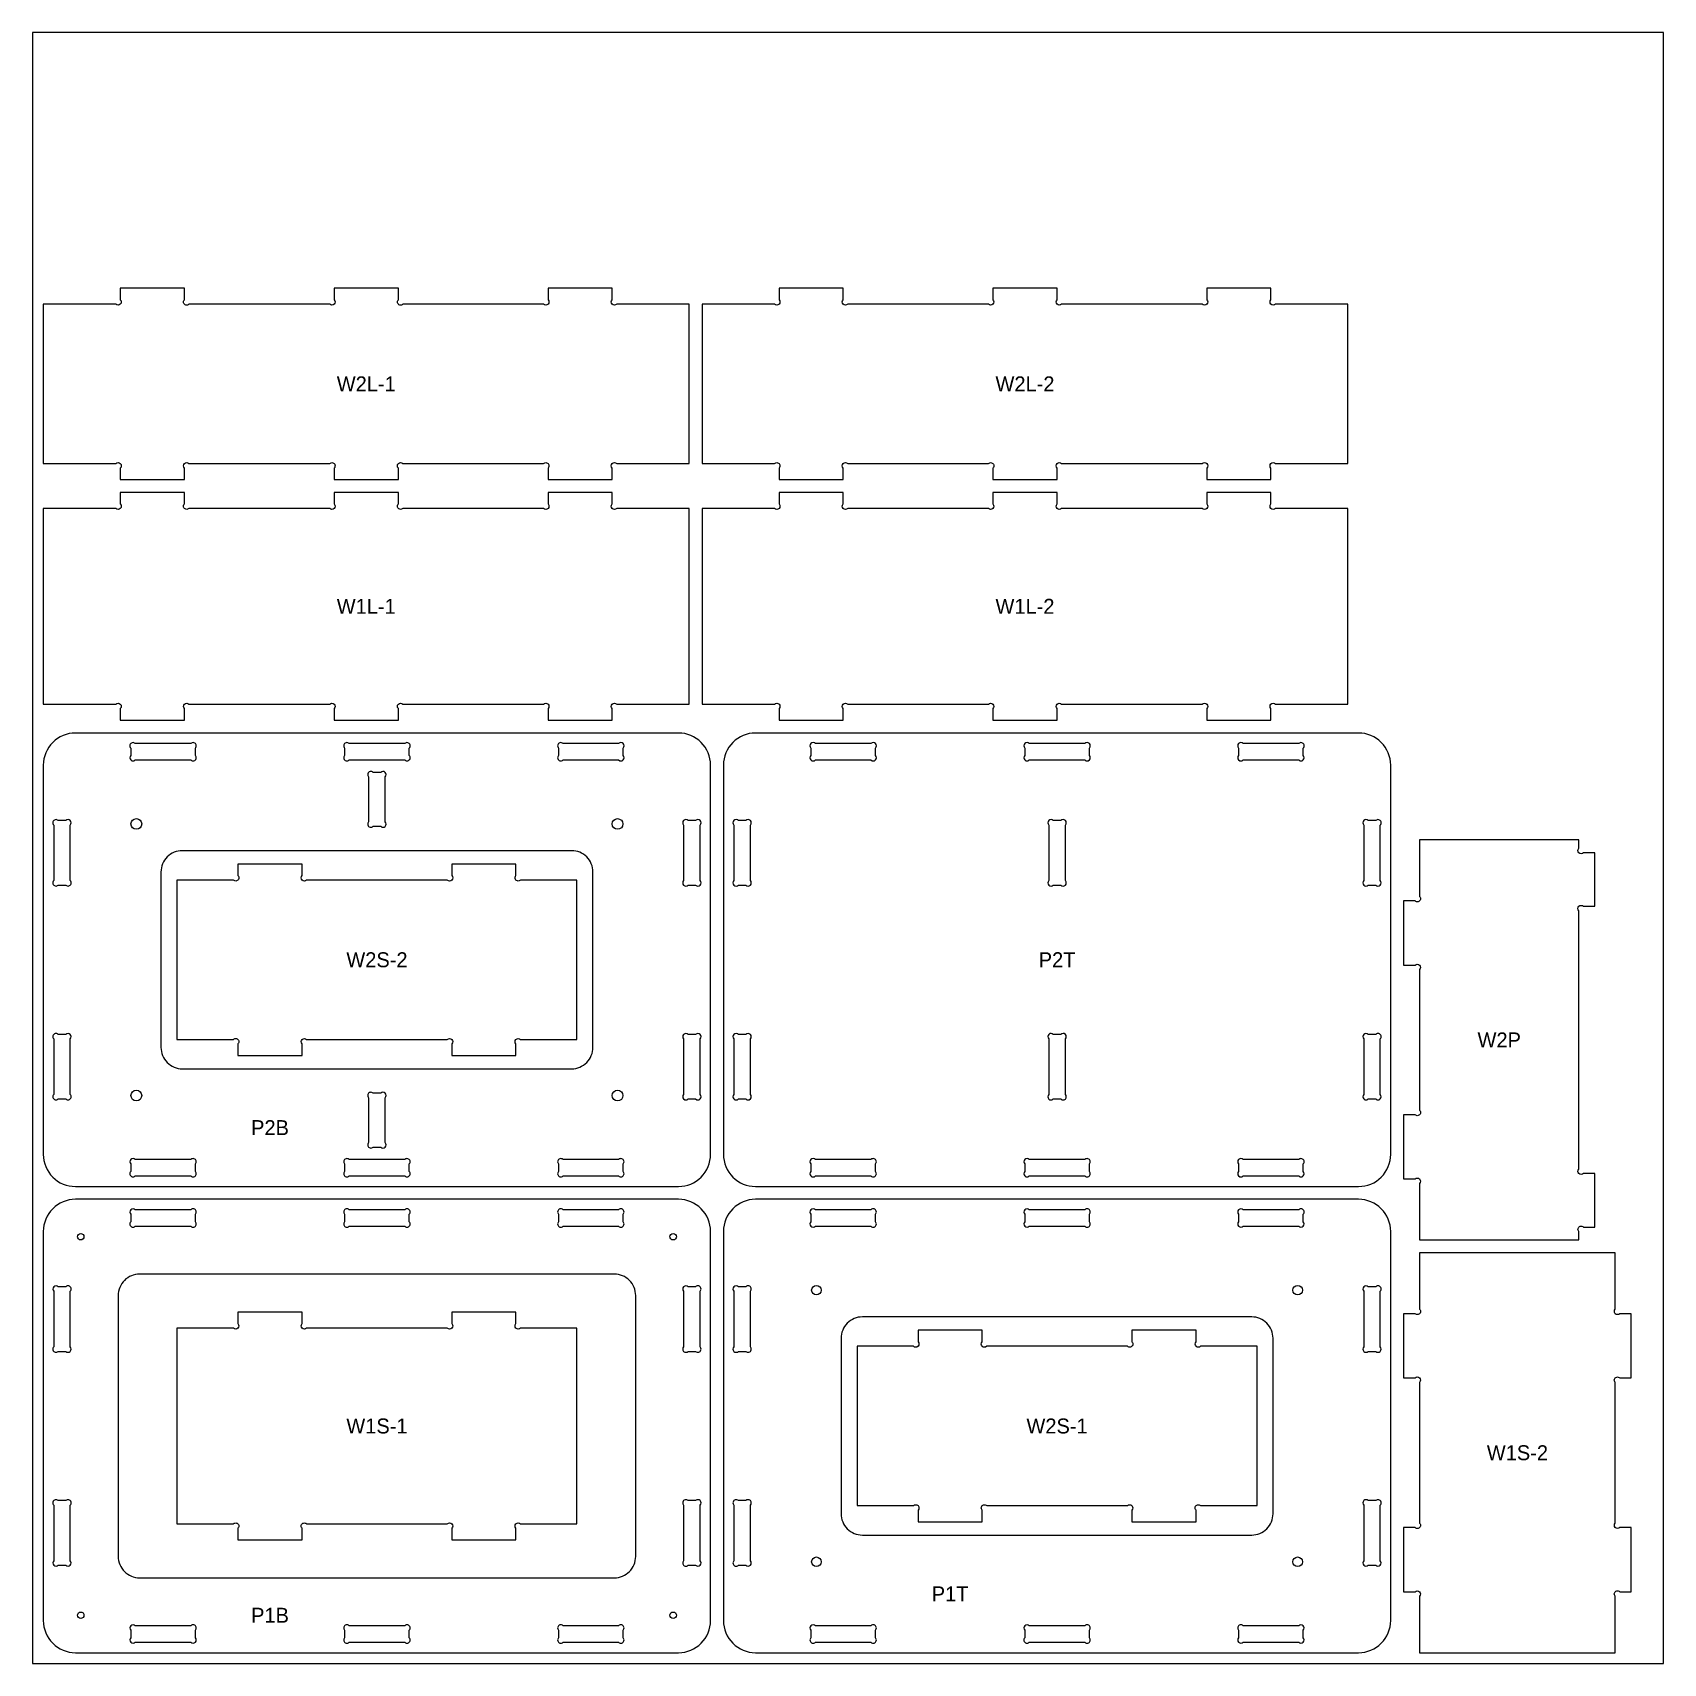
# Model space of a CAD drawing. Header units: millimetres. Extents: x 0 to 1525, y 0 to 1525.
import ezdxf
from ezdxf.enums import TextEntityAlignment as Align

# ---------------------------------------------------------------- set-up
doc = ezdxf.new("R2010")
doc.units = ezdxf.units.MM
for name, color, linetype in [('CUT_IN', 1, 'Continuous'), ('CUT_OUT', 7, 'Continuous'), ('LABEL', 8, 'Continuous'), ('MARK_D2', 3, 'Continuous'), ('SHEET', 5, 'Continuous')]:
    doc.layers.add(name, color=color, linetype=linetype)

msp = doc.modelspace()

# ---------------------------------------------------------------- linework, layer by layer
at = {"layer": 'CUT_IN'}
for points in [[(91.8, 849, 1), (96, 844.8), (148, 844.8, 1), (152.2, 849), (152.2, 856, 1), (148, 860.2), (96, 860.2, 1), (91.8, 856)], [(291.8, 849, 1), (296, 844.8), (348, 844.8, 1), (352.2, 849), (352.2, 856, 1), (348, 860.2), (296, 860.2, 1), (291.8, 856)], [(491.8, 849, 1), (496, 844.8), (548, 844.8, 1), (552.2, 849), (552.2, 856, 1), (548, 860.2), (496, 860.2, 1), (491.8, 856)], [(727.8, 849, 1), (732, 844.8), (784, 844.8, 1), (788.2, 849), (788.2, 856, 1), (784, 860.2), (732, 860.2, 1), (727.8, 856)], [(927.8, 849, 1), (932, 844.8), (984, 844.8, 1), (988.2, 849), (988.2, 856, 1), (984, 860.2), (932, 860.2, 1), (927.8, 856)], [(1127.8, 849, 1), (1132, 844.8), (1184, 844.8, 1), (1188.2, 849), (1188.2, 856, 1), (1184, 860.2), (1132, 860.2, 1), (1127.8, 856)], [(314.2, 787, 1), (318.5, 782.8), (325.5, 782.8, 1), (329.8, 787), (329.8, 829, 1), (325.5, 833.2), (318.5, 833.2, 1), (314.2, 829)], [(19.8, 732, 1), (24, 727.8), (31, 727.8, 1), (35.2, 732), (35.2, 784, 1), (31, 788.2), (24, 788.2, 1), (19.8, 784)], [(608.8, 732, 1), (613, 727.8), (620, 727.8, 1), (624.2, 732), (624.2, 784, 1), (620, 788.2), (613, 788.2, 1), (608.8, 784)], [(655.8, 732, 1), (660, 727.8), (667, 727.8, 1), (671.2, 732), (671.2, 784, 1), (667, 788.2), (660, 788.2, 1), (655.8, 784)], [(950.2, 732, 1), (954.5, 727.8), (961.5, 727.8, 1), (965.8, 732), (965.8, 784, 1), (961.5, 788.2), (954.5, 788.2, 1), (950.2, 784)], [(1244.8, 732, 1), (1249, 727.8), (1256, 727.8, 1), (1260.2, 732), (1260.2, 784, 1), (1256, 788.2), (1249, 788.2, 1), (1244.8, 784)], [(140, 556), (504, 556, 0.414214), (524, 576), (524, 740, 0.414214), (504, 760), (140, 760, 0.414214), (120, 740), (120, 576, 0.414214)], [(19.8, 532, 1), (24, 527.8), (31, 527.8, 1), (35.2, 532), (35.2, 584, 1), (31, 588.2), (24, 588.2, 1), (19.8, 584)], [(608.8, 532, 1), (613, 527.8), (620, 527.8, 1), (624.2, 532), (624.2, 584, 1), (620, 588.2), (613, 588.2, 1), (608.8, 584)], [(655.8, 532, 1), (660, 527.8), (667, 527.8, 1), (671.2, 532), (671.2, 584, 1), (667, 588.2), (660, 588.2, 1), (655.8, 584)], [(950.2, 532, 1), (954.5, 527.8), (961.5, 527.8, 1), (965.8, 532), (965.8, 584, 1), (961.5, 588.2), (954.5, 588.2, 1), (950.2, 584)], [(1244.8, 532, 1), (1249, 527.8), (1256, 527.8, 1), (1260.2, 532), (1260.2, 584, 1), (1256, 588.2), (1249, 588.2, 1), (1244.8, 584)], [(314.2, 487, 1), (318.5, 482.8), (325.5, 482.8, 1), (329.8, 487), (329.8, 529, 1), (325.5, 533.2), (318.5, 533.2, 1), (314.2, 529)], [(91.8, 460, 1), (96, 455.8), (148, 455.8, 1), (152.2, 460), (152.2, 467, 1), (148, 471.2), (96, 471.2, 1), (91.8, 467)], [(291.8, 460, 1), (296, 455.8), (348, 455.8, 1), (352.2, 460), (352.2, 467, 1), (348, 471.2), (296, 471.2, 1), (291.8, 467)], [(491.8, 460, 1), (496, 455.8), (548, 455.8, 1), (552.2, 460), (552.2, 467, 1), (548, 471.2), (496, 471.2, 1), (491.8, 467)], [(727.8, 460, 1), (732, 455.8), (784, 455.8, 1), (788.2, 460), (788.2, 467, 1), (784, 471.2), (732, 471.2, 1), (727.8, 467)], [(927.8, 460, 1), (932, 455.8), (984, 455.8, 1), (988.2, 460), (988.2, 467, 1), (984, 471.2), (932, 471.2, 1), (927.8, 467)], [(1127.8, 460, 1), (1132, 455.8), (1184, 455.8, 1), (1188.2, 460), (1188.2, 467, 1), (1184, 471.2), (1132, 471.2, 1), (1127.8, 467)], [(91.8, 413, 1), (96, 408.8), (148, 408.8, 1), (152.2, 413), (152.2, 420, 1), (148, 424.2), (96, 424.2, 1), (91.8, 420)], [(291.8, 413, 1), (296, 408.8), (348, 408.8, 1), (352.2, 413), (352.2, 420, 1), (348, 424.2), (296, 424.2, 1), (291.8, 420)], [(491.8, 413, 1), (496, 408.8), (548, 408.8, 1), (552.2, 413), (552.2, 420, 1), (548, 424.2), (496, 424.2, 1), (491.8, 420)], [(727.8, 413, 1), (732, 408.8), (784, 408.8, 1), (788.2, 413), (788.2, 420, 1), (784, 424.2), (732, 424.2, 1), (727.8, 420)], [(927.8, 413, 1), (932, 408.8), (984, 408.8, 1), (988.2, 413), (988.2, 420, 1), (984, 424.2), (932, 424.2, 1), (927.8, 420)], [(1127.8, 413, 1), (1132, 408.8), (1184, 408.8, 1), (1188.2, 413), (1188.2, 420, 1), (1184, 424.2), (1132, 424.2, 1), (1127.8, 420)], [(19.8, 296, 1), (24, 291.8), (31, 291.8, 1), (35.2, 296), (35.2, 348, 1), (31, 352.2), (24, 352.2, 1), (19.8, 348)], [(100, 80), (544, 80, 0.414214), (564, 100), (564, 344, 0.414214), (544, 364), (100, 364, 0.414214), (80, 344), (80, 100, 0.414214)], [(608.8, 296, 1), (613, 291.8), (620, 291.8, 1), (624.2, 296), (624.2, 348, 1), (620, 352.2), (613, 352.2, 1), (608.8, 348)], [(655.8, 296, 1), (660, 291.8), (667, 291.8, 1), (671.2, 296), (671.2, 348, 1), (667, 352.2), (660, 352.2, 1), (655.8, 348)], [(1244.8, 296, 1), (1249, 291.8), (1256, 291.8, 1), (1260.2, 296), (1260.2, 348, 1), (1256, 352.2), (1249, 352.2, 1), (1244.8, 348)], [(776, 120), (1140, 120, 0.414214), (1160, 140), (1160, 304, 0.414214), (1140, 324), (776, 324, 0.414214), (756, 304), (756, 140, 0.414214)], [(19.8, 96, 1), (24, 91.8), (31, 91.8, 1), (35.2, 96), (35.2, 148, 1), (31, 152.2), (24, 152.2, 1), (19.8, 148)], [(608.8, 96, 1), (613, 91.8), (620, 91.8, 1), (624.2, 96), (624.2, 148, 1), (620, 152.2), (613, 152.2, 1), (608.8, 148)], [(655.8, 96, 1), (660, 91.8), (667, 91.8, 1), (671.2, 96), (671.2, 148, 1), (667, 152.2), (660, 152.2, 1), (655.8, 148)], [(1244.8, 96, 1), (1249, 91.8), (1256, 91.8, 1), (1260.2, 96), (1260.2, 148, 1), (1256, 152.2), (1249, 152.2, 1), (1244.8, 148)], [(91.8, 24, 1), (96, 19.8), (148, 19.8, 1), (152.2, 24), (152.2, 31, 1), (148, 35.2), (96, 35.2, 1), (91.8, 31)], [(291.8, 24, 1), (296, 19.8), (348, 19.8, 1), (352.2, 24), (352.2, 31, 1), (348, 35.2), (296, 35.2, 1), (291.8, 31)], [(491.8, 24, 1), (496, 19.8), (548, 19.8, 1), (552.2, 24), (552.2, 31, 1), (548, 35.2), (496, 35.2, 1), (491.8, 31)], [(727.8, 24, 1), (732, 19.8), (784, 19.8, 1), (788.2, 24), (788.2, 31, 1), (784, 35.2), (732, 35.2, 1), (727.8, 31)], [(927.8, 24, 1), (932, 19.8), (984, 19.8, 1), (988.2, 24), (988.2, 31, 1), (984, 35.2), (932, 35.2, 1), (927.8, 31)], [(1127.8, 24, 1), (1132, 19.8), (1184, 19.8, 1), (1188.2, 24), (1188.2, 31, 1), (1184, 35.2), (1132, 35.2, 1), (1127.8, 31)]]:
    msp.add_lwpolyline(points, format="xyb", close=True, dxfattribs=at)
for centre, radius in [((97, 785), 5), ((547, 785), 5), ((97, 531), 5), ((547, 531), 5), ((733, 349), 4.5), ((1183, 349), 4.5), ((733, 95), 4.5), ((1183, 95), 4.5)]:
    msp.add_circle(centre, radius, dxfattribs=at)
at = {"layer": 'CUT_OUT'}
for points in [[(10, 1122), (77.8, 1122, -1), (82, 1117.8), (82, 1107), (142, 1107), (142, 1117.8, -1), (146.2, 1122), (277.8, 1122, -1), (282, 1117.8), (282, 1107), (342, 1107), (342, 1117.8, -1), (346.2, 1122), (477.8, 1122, -1), (482, 1117.8), (482, 1107), (542, 1107), (542, 1117.8, -1), (546.2, 1122), (614, 1122), (614, 1271), (546.2, 1271, -1), (542, 1275.2), (542, 1286), (482, 1286), (482, 1275.2, -1), (477.8, 1271), (346.2, 1271, -1), (342, 1275.2), (342, 1286), (282, 1286), (282, 1275.2, -1), (277.8, 1271), (146.2, 1271, -1), (142, 1275.2), (142, 1286), (82, 1286), (82, 1275.2, -1), (77.8, 1271), (10, 1271)], [(626, 1122), (693.8, 1122, -1), (698, 1117.8), (698, 1107), (758, 1107), (758, 1117.8, -1), (762.2, 1122), (893.8, 1122, -1), (898, 1117.8), (898, 1107), (958, 1107), (958, 1117.8, -1), (962.2, 1122), (1093.8, 1122, -1), (1098, 1117.8), (1098, 1107), (1158, 1107), (1158, 1117.8, -1), (1162.2, 1122), (1230, 1122), (1230, 1271), (1162.2, 1271, -1), (1158, 1275.2), (1158, 1286), (1098, 1286), (1098, 1275.2, -1), (1093.8, 1271), (962.2, 1271, -1), (958, 1275.2), (958, 1286), (898, 1286), (898, 1275.2, -1), (893.8, 1271), (762.2, 1271, -1), (758, 1275.2), (758, 1286), (698, 1286), (698, 1275.2, -1), (693.8, 1271), (626, 1271)], [(10, 897), (77.8, 897, -1), (82, 892.8), (82, 882), (142, 882), (142, 892.8, -1), (146.2, 897), (277.8, 897, -1), (282, 892.8), (282, 882), (342, 882), (342, 892.8, -1), (346.2, 897), (477.8, 897, -1), (482, 892.8), (482, 882), (542, 882), (542, 892.8, -1), (546.2, 897), (614, 897), (614, 1080), (546.2, 1080, -1), (542, 1084.2), (542, 1095), (482, 1095), (482, 1084.2, -1), (477.8, 1080), (346.2, 1080, -1), (342, 1084.2), (342, 1095), (282, 1095), (282, 1084.2, -1), (277.8, 1080), (146.2, 1080, -1), (142, 1084.2), (142, 1095), (82, 1095), (82, 1084.2, -1), (77.8, 1080), (10, 1080)], [(626, 897), (693.8, 897, -1), (698, 892.8), (698, 882), (758, 882), (758, 892.8, -1), (762.2, 897), (893.8, 897, -1), (898, 892.8), (898, 882), (958, 882), (958, 892.8, -1), (962.2, 897), (1093.8, 897, -1), (1098, 892.8), (1098, 882), (1158, 882), (1158, 892.8, -1), (1162.2, 897), (1230, 897), (1230, 1080), (1162.2, 1080, -1), (1158, 1084.2), (1158, 1095), (1098, 1095), (1098, 1084.2, -1), (1093.8, 1080), (962.2, 1080, -1), (958, 1084.2), (958, 1095), (898, 1095), (898, 1084.2, -1), (893.8, 1080), (762.2, 1080, -1), (758, 1084.2), (758, 1095), (698, 1095), (698, 1084.2, -1), (693.8, 1080), (626, 1080)], [(40, 446), (604, 446, 0.414214), (634, 476), (634, 840, 0.414214), (604, 870), (40, 870, 0.414214), (10, 840), (10, 476, 0.414214)], [(676, 446), (1240, 446, 0.414214), (1270, 476), (1270, 840, 0.414214), (1240, 870), (676, 870, 0.414214), (646, 840), (646, 476, 0.414214)], [(1446, 396), (1446, 403.8, -1), (1450.2, 408), (1461, 408), (1461, 458), (1450.2, 458, -1), (1446, 462.2), (1446, 703.8, -1), (1450.2, 708), (1461, 708), (1461, 758), (1450.2, 758, -1), (1446, 762.2), (1446, 770), (1297, 770), (1297, 717.2, -1), (1292.8, 713), (1282, 713), (1282, 653), (1292.8, 653, -1), (1297, 648.8), (1297, 517.2, -1), (1292.8, 513), (1282, 513), (1282, 453), (1292.8, 453, -1), (1297, 448.8), (1297, 396)], [(135, 583.5), (187.8, 583.5, -1), (192, 579.3), (192, 568.5), (252, 568.5), (252, 579.3, -1), (256.2, 583.5), (387.8, 583.5, -1), (392, 579.3), (392, 568.5), (452, 568.5), (452, 579.3, -1), (456.2, 583.5), (509, 583.5), (509, 732.5), (456.2, 732.5, -1), (452, 736.7), (452, 747.5), (392, 747.5), (392, 736.7, -1), (387.8, 732.5), (256.2, 732.5, -1), (252, 736.7), (252, 747.5), (192, 747.5), (192, 736.7, -1), (187.8, 732.5), (135, 732.5)], [(40, 10), (604, 10, 0.414214), (634, 40), (634, 404, 0.414214), (604, 434), (40, 434, 0.414214), (10, 404), (10, 40, 0.414214)], [(676, 10), (1240, 10, 0.414214), (1270, 40), (1270, 404, 0.414214), (1240, 434), (676, 434, 0.414214), (646, 404), (646, 40, 0.414214)], [(1480, 10), (1480, 62.8, -1), (1484.2, 67), (1495, 67), (1495, 127), (1484.2, 127, -1), (1480, 131.2), (1480, 262.8, -1), (1484.2, 267), (1495, 267), (1495, 327), (1484.2, 327, -1), (1480, 331.2), (1480, 384), (1297, 384), (1297, 331.2, -1), (1292.8, 327), (1282, 327), (1282, 267), (1292.8, 267, -1), (1297, 262.8), (1297, 131.2, -1), (1292.8, 127), (1282, 127), (1282, 67), (1292.8, 67, -1), (1297, 62.8), (1297, 10)], [(135, 130.5), (187.8, 130.5, -1), (192, 126.3), (192, 115.5), (252, 115.5), (252, 126.3, -1), (256.2, 130.5), (387.8, 130.5, -1), (392, 126.3), (392, 115.5), (452, 115.5), (452, 126.3, -1), (456.2, 130.5), (509, 130.5), (509, 313.5), (456.2, 313.5, -1), (452, 317.7), (452, 328.5), (392, 328.5), (392, 317.7, -1), (387.8, 313.5), (256.2, 313.5, -1), (252, 317.7), (252, 328.5), (192, 328.5), (192, 317.7, -1), (187.8, 313.5), (135, 313.5)], [(771, 147.5), (823.8, 147.5, -1), (828, 143.3), (828, 132.5), (888, 132.5), (888, 143.3, -1), (892.2, 147.5), (1023.8, 147.5, -1), (1028, 143.3), (1028, 132.5), (1088, 132.5), (1088, 143.3, -1), (1092.2, 147.5), (1145, 147.5), (1145, 296.5), (1092.2, 296.5, -1), (1088, 300.7), (1088, 311.5), (1028, 311.5), (1028, 300.7, -1), (1023.8, 296.5), (892.2, 296.5, -1), (888, 300.7), (888, 311.5), (828, 311.5), (828, 300.7, -1), (823.8, 296.5), (771, 296.5)]]:
    msp.add_lwpolyline(points, format="xyb", close=True, dxfattribs=at)
at = {"layer": 'MARK_D2'}
for centre in [(45, 399), (599, 399), (45, 45), (599, 45)]:
    msp.add_circle(centre, 3, dxfattribs=at)
at = {"layer": 'SHEET'}
msp.add_lwpolyline([(0, 0), (1525, 0), (1525, 1525), (0, 1525)], close=True, dxfattribs=at)

# ---------------------------------------------------------------- texts
at = {"layer": 'LABEL'}
for s, p in [('W2L-1', (312, 1196.5)), ('W2L-2', (928, 1196.5)), ('W1L-1', (312, 988.5)), ('W1L-2', (928, 988.5)), ('W2S-2', (322, 658)), ('P2T', (958, 658)), ('W2P', (1371.5, 583)), ('P2B', (222, 501)), ('W1S-1', (322, 222)), ('W2S-1', (958, 222)), ('W1S-2', (1388.5, 197)), ('P1T', (858, 65)), ('P1B', (222, 45))]:
    msp.add_text(s, height=14, dxfattribs=at).set_placement(p, align=Align.MIDDLE_CENTER)

doc.saveas('drawing.dxf')
